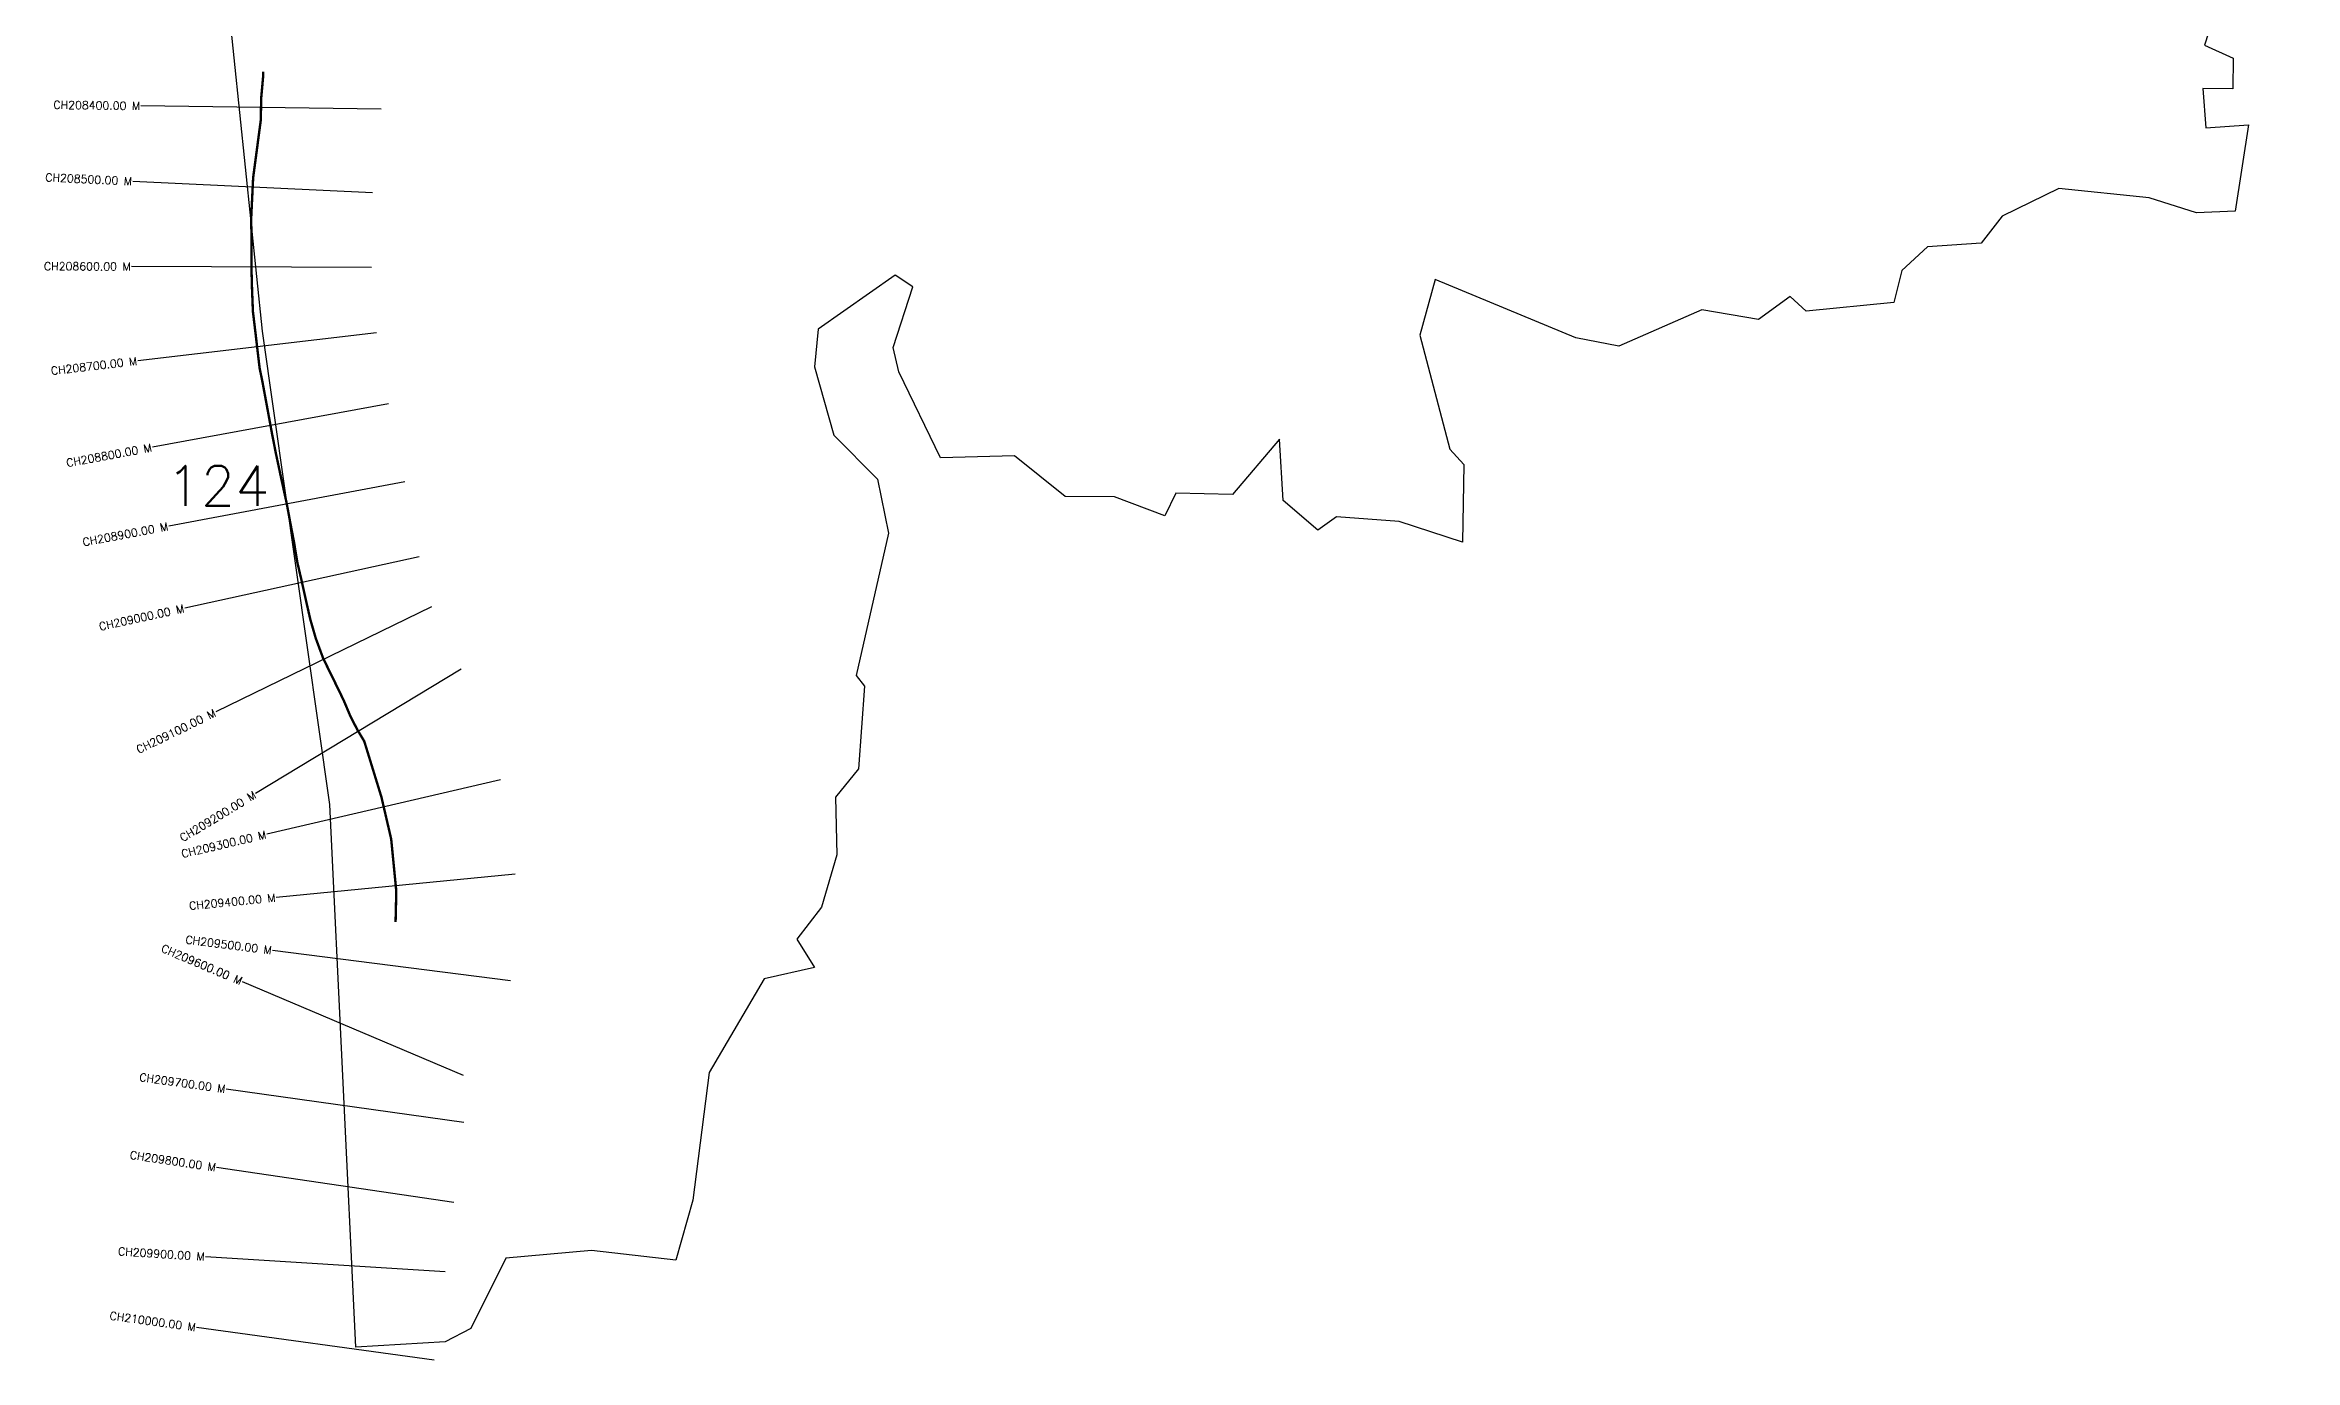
# Model space of a CAD drawing. Header units: metres. Extents: x 274518 to 277438, y 2074773 to 2078048.
# Drawn here: x 274626 to 277438, y 2074773 to 2076416 of the extents above; entities that cross this region are included whole.
import ezdxf
from ezdxf.enums import TextEntityAlignment as Align

# ---------------------------------------------------------------- set-up
doc = ezdxf.new("R2010")
doc.units = ezdxf.units.M
doc.header["$MEASUREMENT"] = 0
for name, color, linetype in [('ARTIFICIALLY PROTECTED', 4, 'Continuous'), ('CS', 134, 'Continuous'), ('CSMark', 6, 'Continuous'), ('village', 3, 'Continuous')]:
    doc.layers.add(name, color=color, linetype=linetype)
doc.styles.get("Standard").update_dxf_attribs({"font": 'simplex.shx'})

msp = doc.modelspace()

# ---------------------------------------------------------------- linework, layer by layer
at = {"color": 6, "flags": 128}
msp.add_lwpolyline([(277360.6, 2076399.7), (277360.2, 2076361.3)], dxfattribs=at)
at = {"layer": 'ARTIFICIALLY PROTECTED', "const_width": 3, "flags": 128}
msp.add_lwpolyline([(274898.5, 2076382.8), (274898.5, 2076378), (274895.9, 2076349.1), (274895.5, 2076322.5), (274885.9, 2076250.3), (274883.4, 2076198.5), (274884, 2076170.1), (274883.9, 2076133), (274884.5, 2076111), (274885.6, 2076083.1), (274889.2, 2076053.1), (274890.4, 2076042.7), (274894, 2076012.1), (274897.3, 2075996.3), (274902.3, 2075969.3), (274909.5, 2075930.2), (274914.4, 2075905.2), (274921.7, 2075871.1), (274927.8, 2075843.3), (274932.3, 2075819.1), (274936.9, 2075795.2), (274941.1, 2075769.5), (274946.7, 2075745.5), (274951.6, 2075723.3), (274957.3, 2075698.3), (274964.1, 2075674.7), (274973.4, 2075649.5), (274988.5, 2075618.7), (274999.1, 2075596.9), (275007.5, 2075577), (275016.1, 2075560.3), (275024.7, 2075546), (275046.2, 2075476.2), (275058.4, 2075423.7), (275064.8, 2075358.4), (275063.9, 2075319.9)], dxfattribs=at)
at = {"layer": 'CS'}
for p, q in [((275045.7, 2076335.8), (274745.7, 2076339.9)), ((275035.2, 2076231.4), (274735.5, 2076245.6)), ((275033.9, 2076138), (274733.9, 2076139.2)), ((275039.9, 2076056.4), (274741.9, 2076021.4)), ((275055.2, 2075967.5), (274760.1, 2075913.3)), ((275075.4, 2075870.2), (274780.5, 2075814.8)), ((275093.5, 2075776.4), (274800.4, 2075712.3)), ((275108.9, 2075714), (274839.2, 2075582.6)), ((275145.7, 2075635.8), (274889, 2075480.6)), ((275195.2, 2075497.8), (274903, 2075429.8)), ((275213.4, 2075379.7), (274914.8, 2075350.6)), ((275207.7, 2075246.6), (274910.1, 2075284.4)), ((275148.9, 2075128.2), (274872.6, 2075245.2)), ((275149.3, 2075069.3), (274852.2, 2075111.1)), ((275136.9, 2074969.2), (274840.2, 2075013.1)), ((275125.7, 2074882.5), (274826.3, 2074901.5)), ((275112.3, 2074772.5), (274815, 2074813.2))]:
    msp.add_line(p, q, dxfattribs=at)
at = {"layer": 'village', "color": 6}
for points in [[(277437.7, 2077094.5, 0), (277404.2, 2077064.3, 0), (277399.8, 2076997.7, 0), (277383.1, 2076972.8, 0), (277406.5, 2076892.1, 0), (277406.3, 2076730.9, 0), (277398.7, 2076646.2, 0), (277326.3, 2076612.5, 0), (277311.3, 2076504.2, 0), (277348.3, 2076489.8, 0), (277324.5, 2076416, 0), (277360.6, 2076399.7, 0)], [(277360.2, 2076361.3, 0), (277322.5, 2076361.9, 0), (277326.1, 2076312.6, 0), (277379.5, 2076316.2, 0), (277363.1, 2076208.6, 0), (277314.7, 2076206.2, 0), (277255.5, 2076224.9, 0), (277142.6, 2076236.9, 0), (277071.9, 2076202.2, 0), (277045.4, 2076168.3, 0), (276978.5, 2076163.9, 0), (276946.3, 2076134.1, 0), (276936.5, 2076094.4, 0), (276826.9, 2076083.6, 0), (276806.9, 2076101.8, 0), (276767.3, 2076073.1, 0), (276696.2, 2076084.9, 0), (276592.6, 2076039.5, 0), (276538.9, 2076050.1, 0), (276363, 2076123, 0), (276344.1, 2076053.3, 0), (276381.5, 2075910.9, 0), (276398.9, 2075891.7, 0), (276397.1, 2075794.7, 0), (276318, 2075820.7, 0), (276239.8, 2075826.2, 0), (276216.5, 2075809.6, 0), (276173, 2075846.6, 0), (276168.7, 2075923.6, 0), (276109.9, 2075854.2, 0), (276039, 2075856.1, 0), (276025.1, 2075827.8, 0), (275962.2, 2075851.2, 0), (275900.6, 2075851.6, 0), (275837.3, 2075902.5, 0), (275744.9, 2075900.2, 0), (275692.7, 2076007.4, 0), (275685.8, 2076038.2, 0), (275710.3, 2076113.8, 0), (275688.3, 2076128.3, 0), (275592.1, 2076060.8, 0), (275587.5, 2076013.8, 0), (275611.7, 2075928.6, 0), (275666.3, 2075873.6, 0), (275680, 2075806, 0), (275639.4, 2075627.9, 0), (275649.9, 2075614.8, 0), (275642.5, 2075511.2, 0), (275613.8, 2075476, 0), (275615.5, 2075403.9, 0), (275596.2, 2075338.4, 0), (275565.3, 2075298.7, 0), (275587.6, 2075263.1, 0), (275524.4, 2075248.8, 0), (275456, 2075131.8, 0), (275435.6, 2074972.4, 0), (275414, 2074897.3, 0), (275308.7, 2074909.5, 0), (275201.6, 2074899.9, 0), (275157.9, 2074811.7, 0), (275125.8, 2074795.4, 0), (275014.2, 2074788.7, 0), (274981.9, 2075466.7, 0), (274897.5, 2076058.4, 0), (274841, 2076605.5, 0)]]:
    msp.add_polyline3d(points, dxfattribs=at)

# ---------------------------------------------------------------- texts
at = {"insert": (274777.6, 2075890.2), "char_height": 50, "attachment_point": 1}
msp.add_mtext_dynamic_manual_height_columns('124', width=84.374, gutter_width=1, heights=[74.2], dxfattribs=at)
at = {"layer": 'CSMark'}
for s, rotation, p in [('CH208400.00 M', 359.2241, (274744.7, 2076339.9)), ('CH208500.00 M', 357.2886, (274734.5, 2076245.7)), ('CH208600.00 M', 359.759, (274732.9, 2076139.2)), ('CH208700.00 M', 6.6961, (274740.9, 2076021.3)), ('CH208800.00 M', 10.419, (274759.1, 2075913.1)), ('CH208900.00 M', 10.6494, (274779.5, 2075814.6)), ('CH209000.00 M', 12.3207, (274799.4, 2075712.1)), ('CH209100.00 M', 25.9735, (274838.3, 2075582.1)), ('CH209200.00 M', 31.1612, (274888.2, 2075480.1)), ('CH209300.00 M', 13.1104, (274902, 2075429.5)), ('CH209400.00 M', 5.5567, (274913.8, 2075350.5)), ('CH209500.00 M', 352.7629, (274909.1, 2075284.5)), ('CH209600.00 M', 337.0571, (274871.7, 2075245.6)), ('CH209700.00 M', 352.0008, (274851.2, 2075111.2)), ('CH209800.00 M', 351.5864, (274839.2, 2075013.2)), ('CH209900.00 M', 356.3655, (274825.3, 2074901.6)), ('CH210000.00 M', 352.1939, (274814.1, 2074813.4))]:
    msp.add_text(s, height=10, rotation=rotation, dxfattribs=at).set_placement(p, align=Align.MIDDLE_RIGHT)

doc.saveas('drawing.dxf')
